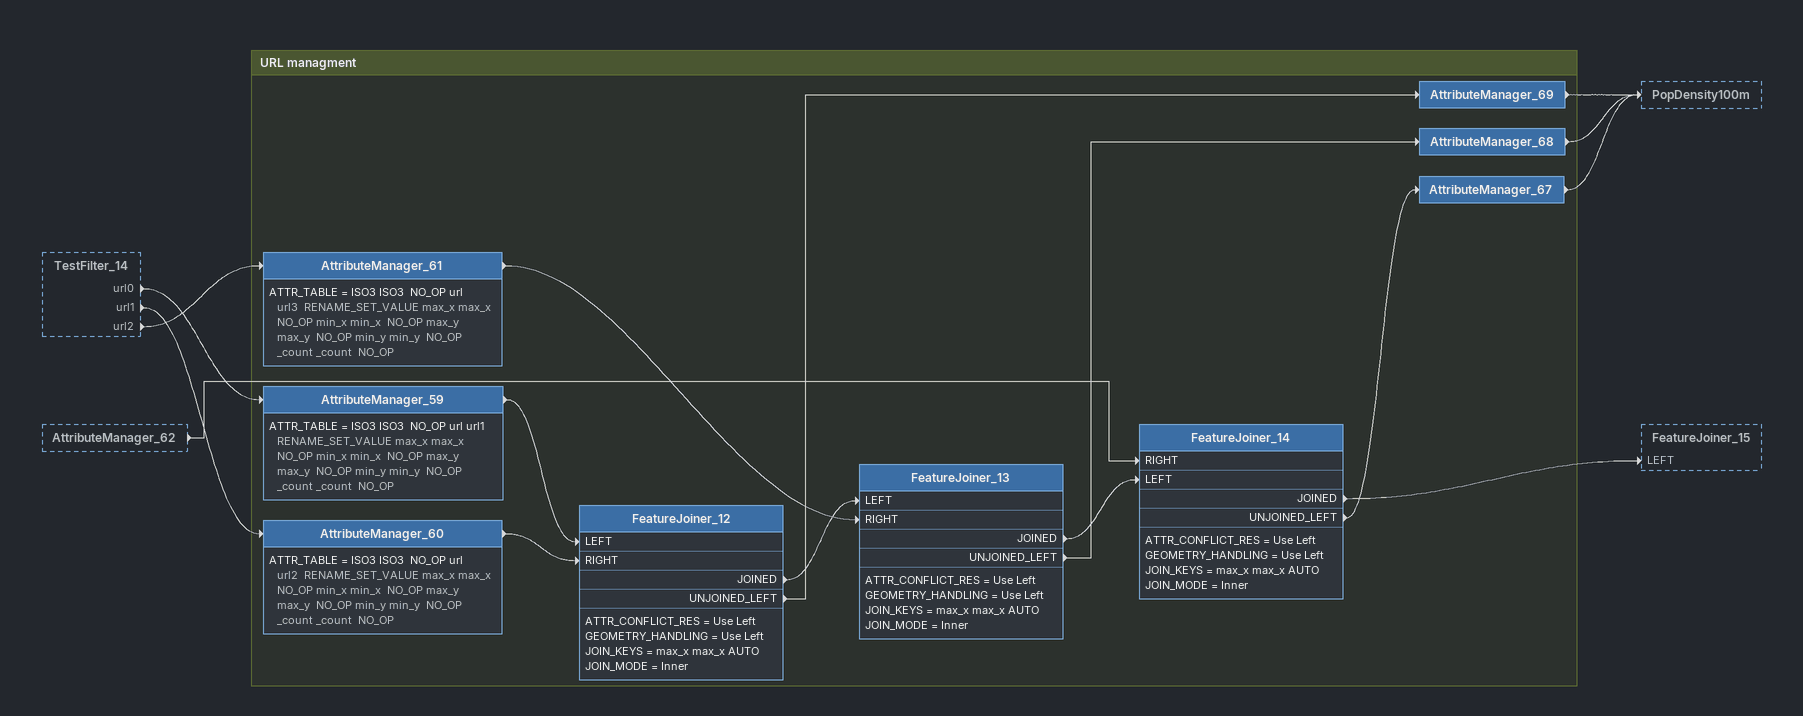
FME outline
TestFilter_14 [outside]
    url0 -> AttributeManager_59
    url1 -> AttributeManager_60
    url2 -> AttributeManager_61
AttributeManager_62 [outside]
    -> FeatureJoiner_14 [RIGHT]

Bookmark: URL managment
AttributeManager_61
    ATTR_TABLE = ISO3 ISO3  NO_OP url url3  RENAME_SET_VALUE max_x max_x  NO_OP min_x min_x  NO_OP max_y max_y  NO_OP min_y min_y  NO_OP _count _count  NO_OP
    -> FeatureJoiner_13 [RIGHT]
AttributeManager_59
    ATTR_TABLE = ISO3 ISO3  NO_OP url url1  RENAME_SET_VALUE max_x max_x  NO_OP min_x min_x  NO_OP max_y max_y  NO_OP min_y min_y  NO_OP _count _count  NO_OP
    -> FeatureJoiner_12 [LEFT]
AttributeManager_60
    ATTR_TABLE = ISO3 ISO3  NO_OP url url2  RENAME_SET_VALUE max_x max_x  NO_OP min_x min_x  NO_OP max_y max_y  NO_OP min_y min_y  NO_OP _count _count  NO_OP
    -> FeatureJoiner_12 [RIGHT]
FeatureJoiner_12
    ATTR_CONFLICT_RES = Use Left
    GEOMETRY_HANDLING = Use Left
    JOIN_KEYS = max_x max_x AUTO
    JOIN_MODE = Inner
    JOINED -> FeatureJoiner_13 [LEFT]
    UNJOINED_LEFT -> AttributeManager_69
AttributeManager_69
    -> PopDensity100m
FeatureJoiner_13
    ATTR_CONFLICT_RES = Use Left
    GEOMETRY_HANDLING = Use Left
    JOIN_KEYS = max_x max_x AUTO
    JOIN_MODE = Inner
    JOINED -> FeatureJoiner_14 [LEFT]
    UNJOINED_LEFT -> AttributeManager_68
AttributeManager_68
    -> PopDensity100m
FeatureJoiner_14
    ATTR_CONFLICT_RES = Use Left
    GEOMETRY_HANDLING = Use Left
    JOIN_KEYS = max_x max_x AUTO
    JOIN_MODE = Inner
    JOINED -> FeatureJoiner_15 [LEFT]
    UNJOINED_LEFT -> AttributeManager_67
AttributeManager_67
    -> PopDensity100m
